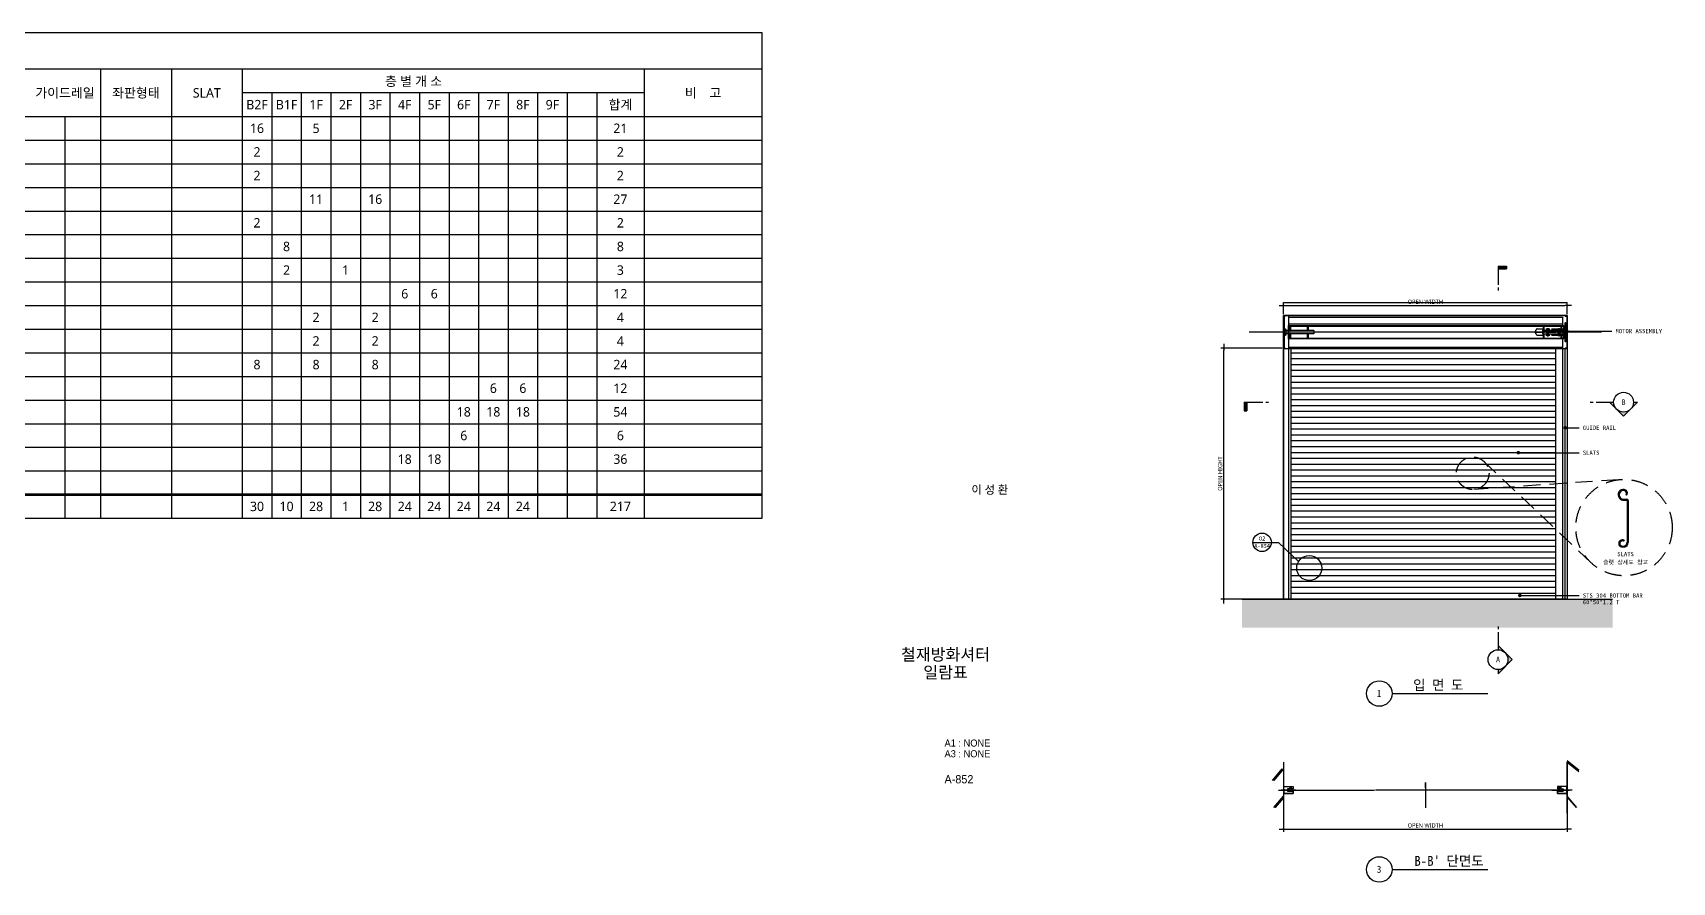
# Model space of a CAD drawing. Header units: millimetres. Extents: x -6941 to 136681, y 2065 to 58366.
# Drawn here: x 84368 to 101710, y 2971 to 11957 of the extents above; entities that cross this region are included whole.
import ezdxf
from ezdxf.enums import TextEntityAlignment as Align

# ---------------------------------------------------------------- set-up
doc = ezdxf.new("R2010")
doc.units = ezdxf.units.MM
doc.header["$LTSCALE"] = 4
doc.header["$MEASUREMENT"] = 0
for name, pattern in [('CENTER', [2, 1.25, -0.25, 0.25, -0.25]), ('DASHDOTX2', [2, 1, -0.5, 0, -0.5]), ('HID', [2.3, 1.5, -0.8]), ('HIDDEN', [0.375, 0.25, -0.125]), ('PHANTOM2', [1.25, 0.625, -0.125, 0.125, -0.125, 0.125, -0.125])]:
    doc.linetypes.add(name, pattern=pattern)
doc.layers.get('0').update_dxf_attribs({"linetype": 'CONTINUOUS'})
doc.layers.get('DEFPOINTS').update_dxf_attribs({"linetype": 'CONTINUOUS'})
for name, color, linetype in [('1', 1, 'CENTER'), ('6', 3, 'CONTINUOUS'), ('A-BORD-TEXT', 3, 'CONTINUOUS'), ('A-DIMS', 7, 'CONTINUOUS'), ('A-MKXS-LEAD', 7, 'CONTINUOUS'), ('A-XXXX-TABL', 7, 'CONTINUOUS'), ('A-XXXX-TXT2', 3, 'CONTINUOUS'), ('FORM', 7, 'CONTINUOUS'), ('WINDOW', 7, 'CONTINUOUS'), ('확대단면마크', 7, 'CONTINUOUS')]:
    doc.layers.add(name, color=color, linetype=linetype)
for name, color, linetype, lineweight in [('A-DETL-PEN5-1', 7, 'CONTINUOUS', 9), ('A-MKXS-MAK1', 3, 'CONTINUOUS', 25), ('A-MKXS-MAK2', 3, 'DASHDOTX2', 25), ('A-MKXS-TEXT2', 7, 'CONTINUOUS', 25), ('A-XXXX-SYMB', 7, 'CONTINUOUS', 25), ('A-XXXX-TXT1', 3, 'CONTINUOUS', 25), ('DJ', 7, 'CONTINUOUS', 5)]:
    doc.layers.add(name, color=color, linetype=linetype, lineweight=lineweight)
doc.styles.add('HY울릉도L', font='')
doc.styles.add('TITLE', font='H2HDRM.TTF')
doc.styles.add('돋움', font='')
doc.styles.add('돋움체', font='')
doc.styles.add('맑은고딕', font='malgun.ttf')
doc.styles.get('HY울릉도L').set_extended_font_data('DotumChe')
doc.styles.get('돋움').set_extended_font_data('Dotum')
doc.styles.get('돋움체').set_extended_font_data('DotumChe')
doc.dimstyles.new('CDIM', dxfattribs={"dimtxt": 3, "dimasz": 1.5, "dimexe": 2, "dimexo": 1, "dimgap": 1, "dimtad": 1, "dimdec": 0, "dimrnd": 0.5, "dimzin": 0, "dimdsep": 32, "dimlunit": 6, "dimtxsty": 'HY울릉도L', "dimblk1": '_CIDOT', "dimblk2": '_CIDOT', "dimsah": 1, "dimcen": 5.5, "dimclrd": 2, "dimclre": 2, "dimclrt": 7, "dimadec": 0, "dimazin": 0, "dimtfac": 1, "dimtdec": 0, "dimtix": 1, "dimtmove": 2, "dimatfit": 1, "dimldrblk": '_CIDOT', "dimfxl": 1, "dimtolj": 1, "dimtzin": 0, "dimlwd": -1, "dimarcsym": 0})
doc.dimstyles.new('d100', dxfattribs={"dimscale": 20, "dimtxt": 1.5, "dimasz": 0.5, "dimexe": 0.5, "dimexo": 2, "dimgap": 1, "dimtad": 0, "dimdec": 0, "dimrnd": 0.05, "dimzin": 12, "dimdsep": 46, "dimtxsty": 'TITLE', "dimblk1": 'DOT', "dimblk2": 'DOT', "dimsah": 1, "dimcen": 0, "dimclrd": 1, "dimclre": 1, "dimclrt": 1, "dimadec": 0, "dimazin": 3, "dimtfac": 1, "dimtdec": 0, "dimtix": 1, "dimtmove": 2, "dimatfit": 3, "dimldrblk": 'DOT', "dimfxl": 1, "dimtvp": 1, "dimtolj": 2, "dimtzin": 13, "dimlwd": -1, "dimlwe": -1, "dimarcsym": 0})

# ---------------------------------------------------------------- blocks, each defined once
blk = doc.blocks.new('80_셔터기준도 및 일람표_ver 2_3_dwg_차연고무-12163717-_일반사항 셔터')
at = {"layer": 'A-DETL-PEN5-1', "flags": 128}
for points in [[(716.4, 16815), (716, 16815), (716.4, 16815.7), (719.8, 16815.7)], [(716.4, 16814.2), (716, 16814.2), (716.4, 16815)], [(716.4, 16813.5), (716, 16813.5), (716.4, 16814.2)], [(717, 16812), (716, 16812), (716.4, 16812.7), (716, 16812.7), (716.4, 16813.5)], [(719.2, 16812), (720.1, 16812), (719.8, 16812.7), (720.1, 16812.7), (719.8, 16813.5)], [(719.8, 16815), (720.1, 16815), (719.8, 16815.7)], [(719.8, 16814.2), (720.1, 16814.2), (719.8, 16815)], [(719.8, 16813.5), (720.1, 16813.5), (719.8, 16814.2)]]:
    blk.add_lwpolyline(points, dxfattribs=at)
blk.add_lwpolyline([(717.1, 16812.9), (717.1, 16815), (719, 16815), (719, 16812.9)], close=True, dxfattribs=at)
at = {"layer": 'A-DETL-PEN5-1'}
for centre, radius, start, end in [((717.1, 16812), 0.188, 0, 180), ((732.3, 16813.5), 15, 185.83802, 222.0129), ((719, 16812), 0.188, 0, 180), ((732, 16811.5), 13.2, 178.12428, 216.69029), ((721.7, 16803.9), 0.75, 219.97118, 0), ((721.7, 16803.9), 0.375, 229.23897, 0), ((722.2, 16803.9), 0.188, 0, 180)]:
    blk.add_arc(centre, radius, start, end, dxfattribs=at)
blk = doc.blocks.new('_CIDOT')
at = {"color": 0, "linetype": 'ByBlock'}
blk.add_line((2, 0), (-1, 0), dxfattribs=at)
at = {"color": 0, "linetype": 'ByBlock', "const_width": 0.5}
blk.add_lwpolyline([(-0.25, 0, 1), (0.25, 0, 1)], format="xyb", close=True, dxfattribs=at)
blk = doc.blocks.new('*D354')
at = {"layer": 'A-DIMS', "lineweight": -2, "transparency": 16777216}
for p, q in [((97599, 3889), (97599, 3503)), ((100599, 3889), (100599, 3503))]:
    blk.add_line(p, q, dxfattribs=at)
at = {"layer": 'A-DIMS', "transparency": 16777216}
blk.add_line((97621, 3533), (100576, 3533), dxfattribs=at)
at = {"layer": 'DEFPOINTS', "color": 0, "transparency": 16777216}
for p in [(97599, 3904), (100599, 3904), (100599, 3533)]:
    blk.add_point(p, dxfattribs=at)
at = {"layer": 'A-DIMS', "transparency": 16777216, "xscale": 22.5, "yscale": 22.5, "zscale": 22.5, "rotation": 180}
blk.add_blockref('_CIDOT', (97599, 3533), dxfattribs=at)
at = {"layer": 'A-DIMS', "transparency": 16777216, "xscale": 22.5, "yscale": 22.5, "zscale": 22.5}
blk.add_blockref('_CIDOT', (100599, 3533), dxfattribs=at)
at = {"layer": 'A-DIMS', "color": 3, "transparency": 16777216, "insert": (99099, 3571), "char_height": 45, "attachment_point": 5, "style": '맑은고딕'}
blk.add_mtext('\\A1;OPEN WIDTH', dxfattribs=at)
blk = doc.blocks.new('*D355')
at = {"layer": 'A-DIMS', "lineweight": -2, "transparency": 16777216}
for p, q in [((97584, 8620), (96936, 8620)), ((97584, 5965), (96936, 5965))]:
    blk.add_line(p, q, dxfattribs=at)
at = {"layer": 'A-DIMS', "transparency": 16777216}
blk.add_line((96966, 5988), (96966, 8598), dxfattribs=at)
at = {"layer": 'DEFPOINTS', "color": 0, "transparency": 16777216}
for p in [(96966, 8620), (97599, 8620), (97599, 5965)]:
    blk.add_point(p, dxfattribs=at)
at = {"layer": 'A-DIMS', "transparency": 16777216, "xscale": 22.5, "yscale": 22.5, "zscale": 22.5}
for p, rotation in [((96966, 8620), 90), ((96966, 5965), 270)]:
    blk.add_blockref('_CIDOT', p, dxfattribs=dict(at, rotation=rotation))
at = {"layer": 'A-DIMS', "color": 3, "transparency": 16777216, "insert": (96928, 7293), "char_height": 45, "attachment_point": 5, "rotation": 90, "style": '맑은고딕'}
blk.add_mtext('\\A1;OPEN HIGHT', dxfattribs=at)
blk = doc.blocks.new('*D356')
at = {"layer": 'A-DIMS', "lineweight": -2, "transparency": 16777216}
for p, q in [((97599, 8980), (97599, 9103)), ((100599, 8980), (100599, 9103))]:
    blk.add_line(p, q, dxfattribs=at)
at = {"layer": 'A-DIMS', "transparency": 16777216}
blk.add_line((97621, 9073), (100576, 9073), dxfattribs=at)
at = {"layer": 'DEFPOINTS', "color": 0, "transparency": 16777216}
for p in [(100599, 9073), (97599, 8965), (100599, 8965)]:
    blk.add_point(p, dxfattribs=at)
at = {"layer": 'A-DIMS', "transparency": 16777216, "xscale": 22.5, "yscale": 22.5, "zscale": 22.5, "rotation": 180}
blk.add_blockref('_CIDOT', (97599, 9073), dxfattribs=at)
at = {"layer": 'A-DIMS', "transparency": 16777216, "xscale": 22.5, "yscale": 22.5, "zscale": 22.5}
blk.add_blockref('_CIDOT', (100599, 9073), dxfattribs=at)
at = {"layer": 'A-DIMS', "color": 3, "transparency": 16777216, "insert": (99099, 9111), "char_height": 45, "attachment_point": 5, "style": '맑은고딕'}
blk.add_mtext('\\A1;OPEN WIDTH', dxfattribs=at)
blk = doc.blocks.new('DOT')
at = {"color": 0, "linetype": 'ByBlock'}
blk.add_line((-0.5, 0), (-1, 0), dxfattribs=at)
at = {"color": 0, "linetype": 'ByBlock', "const_width": 0.5}
blk.add_lwpolyline([(-0.25, 0, 1), (0.25, 0, 1)], format="xyb", close=True, dxfattribs=at)

msp = doc.modelspace()

# ---------------------------------------------------------------- hatches: boundary and pattern name
at = {"layer": 'A-MKXS-MAK1'}
for points in [[(99957.7, 9459.81), (99957.7, 9489.81), (99867.7, 9489.81), (99867.7, 9459.81)], [(97211.98, 7959.17), (97181.98, 7959.17), (97181.98, 8049.17), (97211.98, 8049.17)]]:
    msp.add_hatch(color=256, dxfattribs=at).paths.add_polyline_path(points)
h = msp.add_hatch(color=256, dxfattribs=at)
h.paths.add_polyline_path([(101195.9, 7900.68), (101121.65, 7974.93, 0.41421356), (101270.15, 7974.93)])
h.paths.add_polyline_path([(101121.65, 7974.93), (101047.41, 8049.17), (101090.9, 8049.17, 0.19891237)])
h.paths.add_polyline_path([(101270.15, 7974.93, 0.19891237), (101300.9, 8049.17), (101344.39, 8049.17)])
h = msp.add_hatch(color=256, dxfattribs=at)
h.paths.add_polyline_path([(100016.19, 5325.46), (99941.94, 5399.71, -0.41421356), (99941.94, 5251.22)])
h.paths.add_polyline_path([(99941.94, 5399.71), (99867.7, 5473.96), (99867.7, 5430.46, -0.19891237)])
h.paths.add_polyline_path([(99941.94, 5251.22, -0.19891237), (99867.7, 5220.46), (99867.7, 5176.97)])
at = {"layer": 'DJ'}
h = msp.add_hatch(dxfattribs=at)
h.set_pattern_fill('AR-CONC', color=8, scale=17.999999)
h.set_pattern_definition([(50, (-1533.12, 111.17), (129.10683, -11.29538), [13.5, -148.5]), (355, (-1533.12, 111.17), (-24.97524, 135.39458), [10.8, -118.8]), (100.45144, (-1522.36, 110.23), (104.13159, 124.0992), [11.47323, -126.20557]), (46.1842, (-1533.12, 147.17), (192.10343, -29.79347), [20.25, -222.75]), (96.63564, (-1517.11, 144.69), (168.23914, 175.34134), [17.20986, -189.30847]), (351.18416, (-1533.12, 147.17), (168.23914, 175.34134), [16.2, -178.2]), (21, (-1515.12, 138.17), (107.44326, -72.4714), [13.5, -148.5]), (326, (-1515.12, 138.17), (43.79676, 130.527), [10.8, -118.8]), (71.45144, (-1506.17, 132.13), (151.24002, 58.0556), [11.47323, -126.20557]), (37.5, (-1533.12, 111.17), (2.188774, 59.920891), [0, -117.359995, 0, -120.599995, 0, -119.249995]), (7.5, (-1533.12, 111.17), (47.352515, 70.994105), [0, -68.759997, 0, -114.659995, 0, -45.45]), (327.5, (-1573.26, 111.17), (96.088035, -4.059877), [0, -45, 0, -140.399994, 0, -186.29999]), (317.5, (-1591.26, 111.17), (104.973506, 18.018896), [0, -58.5, 0, -93.239996, 0, -132.299995])])
h.paths.add_polyline_path([(101078.8, 5965.01), (97159.97, 5965.01), (97159.97, 5665.01), (101078.8, 5665.01)])

# ---------------------------------------------------------------- linework, layer by layer
for p, q in [((97598.8, 8615.01), (97598.8, 8965.01)), ((97598.8, 8965.01), (97598.8, 5965.01)), ((97598.8, 8965.01), (97598.8, 5965.01)), ((97598.82, 8860.01), (97598.82, 8855.01)), ((97618.8, 8960.01), (97603.8, 8960.01)), ((97603.8, 8960.01), (97603.8, 8620.01)), ((97618.8, 8960.01), (97618.8, 8965.01)), ((97618.8, 8965.01), (97618.8, 8960.01)), ((97648.8, 8855.01), (100558.82, 8855.01)), ((97653.8, 8879.01), (100548.82, 8879.01)), ((97668.8, 8853.01), (97666.8, 8855.01)), ((97668.8, 8806.01), (97668.8, 8855.01)), ((97673.8, 8855.01), (97673.8, 8806.01)), ((97673.8, 8853.01), (97675.8, 8855.01)), ((97853.8, 8853.01), (97851.8, 8855.01)), ((97853.8, 8806.01), (97853.8, 8855.01)), ((97858.8, 8855.01), (97858.8, 8806.01)), ((97858.8, 8853.01), (97860.8, 8855.01)), ((100348.82, 8853.01), (100346.82, 8855.01)), ((100348.82, 8806.01), (100348.82, 8855.01)), ((100353.82, 8855.01), (100353.82, 8806.01)), ((100353.82, 8853.01), (100355.82, 8855.01)), ((100533.82, 8853.01), (100531.82, 8855.01)), ((100533.82, 8806.01), (100533.82, 8855.01)), ((100538.82, 8855.01), (100538.82, 8806.01)), ((100538.82, 8853.01), (100540.82, 8855.01)), ((100598.8, 8965.01), (100578.8, 8965.01)), ((100578.8, 8965.01), (100578.8, 8960.01)), ((100578.8, 8960.01), (100593.8, 8960.01)), ((100578.8, 8890.01), (100579.65, 8893.06)), ((100583.06, 8893.06), (100583.8, 8890.01)), ((100593.8, 8960.01), (100593.8, 8620.01)), ((100598.8, 8965.01), (100598.8, 8615.01)), ((97598.82, 8720.01), (97598.82, 8725.01)), ((97608.8, 8832.85), (97603.8, 8832.85)), ((97608.8, 8747.17), (97603.8, 8747.17)), ((97608.8, 8825.01), (97608.8, 8832.85)), ((97608.8, 8825.01), (97618.8, 8825.01)), ((97608.8, 8747.17), (97608.8, 8755.01)), ((97618.8, 8755.01), (97608.8, 8755.01)), ((97618.8, 8815.01), (97623.88, 8815.01)), ((97623.88, 8765.01), (97618.8, 8765.01)), ((97623.88, 8815.01), (97623.88, 8765.01)), ((97648.8, 8790.01), (97653.8, 8790.01)), ((97648.8, 8725.01), (100558.82, 8725.01)), ((97668.8, 8808.01), (97666.8, 8806.01)), ((97668.8, 8772.01), (97666.8, 8774.01)), ((97668.8, 8727.01), (97666.8, 8725.01)), ((97668.8, 8725.01), (97668.8, 8774.01)), ((97673.8, 8806.01), (97673.8, 8808.01)), ((97673.8, 8808.01), (97675.8, 8806.01)), ((97673.8, 8774.01), (97673.8, 8725.01)), ((97673.8, 8772.01), (97675.8, 8774.01)), ((97673.8, 8727.01), (97675.8, 8725.01)), ((97673.85, 8815.01), (97673.85, 8806.01)), ((97673.85, 8774.01), (97673.85, 8765.01)), ((97853.8, 8808.01), (97851.8, 8806.01)), ((97853.8, 8772.01), (97851.8, 8774.01)), ((97853.8, 8727.01), (97851.8, 8725.01)), ((97853.8, 8725.01), (97853.8, 8774.01)), ((97858.8, 8806.01), (97858.8, 8808.01)), ((97858.8, 8808.01), (97860.8, 8806.01)), ((97858.8, 8774.01), (97858.8, 8725.01)), ((97858.8, 8772.01), (97860.8, 8774.01)), ((97858.8, 8727.01), (97860.8, 8725.01)), ((100348.82, 8808.01), (100346.82, 8806.01)), ((100348.82, 8772.01), (100346.82, 8774.01)), ((100348.82, 8727.01), (100346.82, 8725.01)), ((100348.82, 8725.01), (100348.82, 8774.01)), ((100353.82, 8806.01), (100353.82, 8808.01)), ((100353.82, 8808.01), (100355.82, 8806.01)), ((100353.82, 8774.01), (100353.82, 8725.01)), ((100353.82, 8772.01), (100355.82, 8774.01)), ((100353.82, 8727.01), (100355.82, 8725.01)), ((100533.82, 8808.01), (100531.82, 8806.01)), ((100533.82, 8772.01), (100531.82, 8774.01)), ((100533.82, 8727.01), (100531.82, 8725.01)), ((100533.82, 8725.01), (100533.82, 8774.01)), ((100538.82, 8806.01), (100538.82, 8808.01)), ((100538.82, 8808.01), (100540.82, 8806.01)), ((100538.82, 8774.01), (100538.82, 8725.01)), ((100538.82, 8772.01), (100540.82, 8774.01)), ((100538.82, 8725.01), (100538.82, 8744.05)), ((100538.82, 8727.01), (100540.82, 8725.01)), ((100558.82, 8725.01), (100538.82, 8725.01)), ((100593.8, 8790.01), (100572.8, 8790.01)), ((100572.8, 8790.01), (100572.8, 8779.91)), ((100578.8, 8806.01), (100581.3, 8806.01)), ((100578.8, 8690.01), (100579.65, 8686.96)), ((100581.3, 8806.01), (100581.3, 8786.75)), ((100584.55, 8790.01), (100581.3, 8790.01)), ((100583.06, 8686.96), (100583.8, 8690.01)), ((100598.8, 8615.01), (97598.8, 8615.01)), ((97603.8, 8620.01), (97618.8, 8620.01)), ((97618.8, 8615.01), (97618.8, 8620.01)), ((100478.82, 5965.01), (100478.82, 8615.01)), ((100593.8, 8620.01), (100578.8, 8620.01)), ((100578.8, 8620.01), (100578.8, 8615.01)), ((100578.82, 5965.01), (100578.8, 8615.01)), ((101189.27, 7013.42), (101227.58, 7013.42)), ((101190.12, 7024.62), (101231.78, 7024.62)), ((101226.18, 7064.5), (101218.2, 7071.4)), ((101234.58, 7006.42), (101234.58, 6569.62)), ((101245.78, 7010.62), (101245.78, 6565.42)), ((101182.78, 6527.62), (101192.58, 6527.62)), ((101202.97, 6516.42), (101182.78, 6516.42)), ((101203.78, 6587.19), (101196.61, 6578.45)), ((97598.8, 5965.01), (97159.97, 5965.01)), ((97481.2, 4048.16), (97585.42, 4168.69)), ((97594.54, 4168.72), (97489.94, 4048.16)), ((97499.12, 4048.16), (97603.26, 4168.75)), ((97598.8, 4241.59), (97598.8, 3973.58)), ((100597.97, 4259.48), (100722.64, 4161.38)), ((100723.07, 4152.27), (100598.38, 4250.72)), ((100598.8, 4241.59), (100723.47, 4143.63)), ((100598.8, 4241.59), (100598.8, 3973.58)), ((100598.8, 4241.59), (100598.8, 3691.8)), ((100598.8, 4241.59), (100598.8, 3973.58)), ((97495.05, 3761.75), (97599.27, 3882.27)), ((97598.8, 3871.25), (97503.79, 3761.75)), ((97512.97, 3761.75), (97598.8, 3861.14)), ((97598.8, 3973.58), (97598.8, 3601)), ((100702.55, 3761.75), (100598.32, 3882.27)), ((100702.55, 3761.75), (100598.32, 3882.27)), ((100598.8, 3973.58), (100598.8, 3601)), ((100598.8, 3918.58), (100598.8, 3601)), ((100598.8, 3871.25), (100693.81, 3761.75)), ((100598.8, 3871.25), (100693.81, 3761.75))]:
    msp.add_line(p, q)
at = {"color": 6}
for p, q in [((100598.8, 8965.01), (97598.8, 8965.01)), ((100598.8, 3700.4), (100598.8, 4241.59)), ((99098.8, 3971), (99098.8, 4026.68)), ((99098.8, 4026.68), (99098.8, 3756.72))]:
    msp.add_line(p, q, dxfattribs=at)
at = {"color": 3}
for p, q in [((97648.8, 8860.01), (97648.8, 8720.01)), ((100548.82, 8860.01), (100558.82, 8860.01)), ((100578.8, 8806.01), (100578.8, 8890.01)), ((100578.8, 8890.01), (100583.8, 8890.01)), ((100583.8, 8890.01), (100583.8, 8806.01)), ((97918.78, 8806.01), (97603.8, 8806.01)), ((97918.78, 8774.01), (97603.8, 8774.01)), ((97918.78, 8806.01), (97918.78, 8774.01)), ((100338.82, 8806.01), (100593.8, 8806.01)), ((100593.8, 8806.01), (100338.82, 8806.01)), ((100338.82, 8806.01), (100338.82, 8774.01)), ((100338.82, 8774.01), (100593.8, 8774.01)), ((100548.82, 8720.01), (100558.82, 8720.01)), ((100573.8, 8830.01), (100573.8, 8806.01)), ((100588.8, 8830.01), (100573.8, 8830.01)), ((100573.8, 8774.01), (100573.8, 8750.01)), ((100573.8, 8750.01), (100578.8, 8750.01)), ((100578.8, 8690.01), (100578.8, 8774.01)), ((100583.8, 8690.01), (100578.8, 8690.01)), ((100578.8, 8690.01), (100583.8, 8690.01)), ((100583.8, 8774.01), (100583.8, 8765.01)), ((100583.8, 8765.01), (100583.8, 8690.01)), ((100588.8, 8750.01), (100583.8, 8750.01)), ((100588.8, 8830.01), (100588.8, 8806.01)), ((100588.8, 8774.01), (100588.8, 8750.01)), ((100598.8, 4241.59), (100598.8, 3700.4))]:
    msp.add_line(p, q, dxfattribs=at)
at = {"color": 4}
for p, q in [((97653.8, 5965.01), (97653.8, 8965.01)), ((100558.82, 8860.01), (100553.82, 8860.01))]:
    msp.add_line(p, q, dxfattribs=at)
at = {"color": 4, "linetype": 'HIDDEN'}
for p, q in [((97653.8, 8949.01), (100553.82, 8949.01)), ((100548.82, 8949.01), (100548.82, 8860.01)), ((100548.82, 8720.01), (100548.82, 5965.01)), ((97653.8, 8631.01), (100548.82, 8631.01))]:
    msp.add_line(p, q, dxfattribs=at)
at = {"color": 2, "linetype": 'PHANTOM2'}
for p, q in [((100578.08, 8810.73), (100578.08, 8851.09)), ((100584.55, 8851.09), (100584.55, 8810.73)), ((100269.28, 8772.1), (100269.28, 8810.91)), ((100386.88, 8752.7), (100386.88, 8830.31)), ((100393.34, 8752.7), (100393.34, 8830.31)), ((100399.81, 8752.7), (100399.81, 8830.31)), ((100508.29, 8752.7), (100508.29, 8830.31)), ((100514.76, 8752.7), (100514.76, 8830.31)), ((100518.76, 8830.31), (100523.46, 8792)), ((100518.76, 8752.7), (100523.46, 8792)), ((100555.95, 8747.06), (100555.95, 8831.73)), ((100593.8, 8831.73), (100555.95, 8831.73)), ((100593.8, 8747.06), (100555.95, 8747.06)), ((100560.26, 8751.79), (100560.26, 8828.23)), ((100593.8, 8828.23), (100560.26, 8828.23)), ((100578.08, 8801.98), (100560.26, 8801.98)), ((100578.08, 8778.04), (100560.26, 8778.04)), ((100593.8, 8751.79), (100560.26, 8751.79)), ((100578.08, 8769.29), (100578.08, 8810.73)), ((100584.55, 8810.73), (100578.08, 8810.73)), ((100584.55, 8769.29), (100578.08, 8769.29)), ((100584.55, 8810.73), (100584.55, 8769.29)), ((100593.8, 8801.98), (100584.55, 8801.98)), ((100593.8, 8778.04), (100584.55, 8778.04)), ((100593.8, 8735.89), (100593.8, 8841.14))]:
    msp.add_line(p, q, dxfattribs=at)
at = {"color": 1, "linetype": 'CENTER'}
for p, q in [((100963.21, 8790.01), (97234.39, 8790.01)), ((97544.25, 3946.08), (97737.94, 3946.08)), ((100653.35, 3946.08), (100459.65, 3946.08))]:
    msp.add_line(p, q, dxfattribs=at)
at = {"color": 2}
for p, q in [((97608.8, 8825.01), (97618.8, 8825.01)), ((97618.8, 8825.01), (97618.8, 8815.01)), ((97618.8, 8765.01), (97618.8, 8755.01)), ((97689.02, 3983.58), (97690.02, 3983.58)), ((97689.02, 3908.58), (97690.02, 3908.58)), ((100508.58, 3983.58), (100507.58, 3983.58)), ((100508.58, 3908.58), (100507.58, 3908.58))]:
    msp.add_line(p, q, dxfattribs=at)
at = {"color": 1, "linetype": 'PHANTOM2', "ltscale": 30}
msp.add_line((100254.04, 8790.01), (100601.45, 8790.01), dxfattribs=at)
at = {"color": 2, "linetype": 'PHANTOM2', "ltscale": 30}
for p, q in [((100282.21, 8823.85), (100555.95, 8823.85)), ((100282.21, 8759.17), (100555.95, 8759.17)), ((100386.88, 8830.31), (100399.81, 8830.31)), ((100386.88, 8752.7), (100399.81, 8752.7)), ((100508.29, 8830.31), (100518.76, 8830.31)), ((100508.29, 8752.7), (100518.76, 8752.7))]:
    msp.add_line(p, q, dxfattribs=at)
at = {"linetype": 'HIDDEN'}
for p, q in [((97678.82, 5965.01), (97678.82, 8615.01)), ((100478.82, 5965.01), (100478.82, 8615.01))]:
    msp.add_line(p, q, dxfattribs=at)
at = {"color": 1, "linetype": 'ByBlock'}
for p, q in [((97730.14, 3946.08), (97573.05, 3946.08)), ((97730.14, 3946.08), (97573.05, 3946.08)), ((97595.44, 3946.08), (97573.05, 3946.08)), ((97595.44, 3946.08), (97573.05, 3946.08)), ((97730.14, 3946.08), (97591.32, 3946.08)), ((97730.14, 3946.08), (97591.32, 3946.08)), ((100437.52, 3946.08), (100576.34, 3946.08)), ((100437.52, 3946.08), (100576.34, 3946.08)), ((100467.45, 3946.08), (100624.55, 3946.08)), ((100467.45, 3946.08), (100624.55, 3946.08)), ((100467.45, 3946.08), (100606.28, 3946.08)), ((100467.45, 3946.08), (100606.28, 3946.08))]:
    msp.add_line(p, q, dxfattribs=at)
at = {"color": 0}
for p, q in [((97601.22, 3983.58), (97701.22, 3983.58)), ((97601.22, 3946.08), (97601.22, 3983.58)), ((97601.22, 3908.58), (97601.22, 3946.08)), ((97601.22, 3946.08), (97611.22, 3946.08)), ((97701.22, 3908.58), (97601.22, 3908.58)), ((97602.22, 3947.28), (97602.22, 3982.38)), ((97602.22, 3982.38), (97700.08, 3982.38)), ((97611.22, 3947.28), (97602.22, 3947.28)), ((97611.22, 3944.88), (97602.22, 3944.88)), ((97602.22, 3944.88), (97602.22, 3909.78)), ((97602.22, 3909.78), (97700.08, 3909.78)), ((97611.22, 3946.08), (97611.22, 3947.28)), ((97611.22, 3946.08), (97611.22, 3944.88)), ((97665.02, 3959.64), (97640.17, 3959.64)), ((97640.17, 3959.64), (97640.17, 3932.38)), ((97700.08, 3932.53), (97640.17, 3932.53)), ((97666.22, 3958.58), (97641.22, 3958.58)), ((97641.22, 3958.58), (97641.22, 3933.58)), ((97641.22, 3933.58), (97701.22, 3933.58)), ((97682.42, 3974.64), (97665.02, 3974.64)), ((97665.02, 3974.64), (97665.02, 3959.64)), ((97681.22, 3973.58), (97666.22, 3973.58)), ((97666.22, 3973.58), (97666.22, 3958.58)), ((97681.22, 3958.58), (97681.22, 3973.58)), ((97701.22, 3958.58), (97681.22, 3958.58)), ((97701.22, 3958.58), (97681.22, 3958.58)), ((97682.42, 3959.64), (97682.42, 3974.64)), ((97700.08, 3959.64), (97682.42, 3959.64)), ((97700.08, 3982.38), (97700.08, 3959.64)), ((97700.08, 3909.78), (97700.08, 3932.53)), ((97701.22, 3983.58), (97701.22, 3958.58)), ((97701.22, 3933.58), (97701.22, 3908.58)), ((100596.38, 3983.58), (100496.38, 3983.58)), ((100496.38, 3983.58), (100496.38, 3958.58)), ((100496.38, 3958.58), (100516.38, 3958.58)), ((100496.38, 3958.58), (100516.38, 3958.58)), ((100556.38, 3933.58), (100496.38, 3933.58)), ((100496.38, 3933.58), (100496.38, 3908.58)), ((100496.38, 3908.58), (100596.38, 3908.58)), ((100595.38, 3982.38), (100497.52, 3982.38)), ((100497.52, 3982.38), (100497.52, 3959.64)), ((100497.52, 3959.64), (100515.18, 3959.64)), ((100497.52, 3909.78), (100497.52, 3932.53)), ((100497.52, 3932.53), (100557.42, 3932.53)), ((100595.38, 3909.78), (100497.52, 3909.78)), ((100515.18, 3959.64), (100515.18, 3974.64)), ((100515.18, 3974.64), (100532.58, 3974.64)), ((100516.38, 3958.58), (100516.38, 3973.58)), ((100516.38, 3973.58), (100531.38, 3973.58)), ((100531.38, 3973.58), (100531.38, 3958.58)), ((100531.38, 3958.58), (100556.38, 3958.58)), ((100532.58, 3974.64), (100532.58, 3959.64)), ((100532.58, 3959.64), (100557.42, 3959.64)), ((100556.38, 3958.58), (100556.38, 3933.58)), ((100557.42, 3959.64), (100557.42, 3932.38)), ((100586.38, 3946.08), (100586.38, 3947.28)), ((100586.38, 3947.28), (100595.38, 3947.28)), ((100596.38, 3946.08), (100586.38, 3946.08)), ((100586.38, 3946.08), (100586.38, 3944.88)), ((100586.38, 3944.88), (100595.38, 3944.88)), ((100595.38, 3947.28), (100595.38, 3982.38)), ((100595.38, 3944.88), (100595.38, 3909.78)), ((100596.38, 3946.08), (100596.38, 3983.58)), ((100596.38, 3908.58), (100596.38, 3946.08))]:
    msp.add_line(p, q, dxfattribs=at)
for points in [[(97598.8, 9102.54), (100598.8, 9102.54)], [(100478.82, 8569.01), (97678.82, 8569.01)], [(100478.82, 8507.01), (97678.82, 8507.01)], [(100478.82, 8445.01), (97678.82, 8445.01)], [(100478.82, 8383.01), (97678.82, 8383.01)], [(100478.82, 8321.01), (97678.82, 8321.01)], [(100478.82, 8259.01), (97678.82, 8259.01)], [(100478.82, 8197.01), (97678.82, 8197.01)], [(100478.82, 8135.01), (97678.82, 8135.01)], [(100478.82, 8073.01), (97678.82, 8073.01)], [(100478.82, 8011.01), (97678.82, 8011.01)], [(100478.82, 7949.01), (97678.82, 7949.01)], [(100478.82, 7887.01), (97678.82, 7887.01)], [(100478.82, 7825.01), (97678.82, 7825.01)], [(100478.82, 7763.01), (97678.82, 7763.01)], [(100478.82, 7701.01), (97678.82, 7701.01)], [(100478.82, 7639.01), (97678.82, 7639.01)], [(100478.82, 7577.01), (97678.82, 7577.01)], [(100478.82, 7515.01), (97678.82, 7515.01)], [(100478.82, 7453.01), (97678.82, 7453.01)], [(100478.82, 7391.01), (97678.82, 7391.01)], [(100478.82, 7329.01), (97678.82, 7329.01)], [(100478.82, 7267.01), (97678.82, 7267.01)], [(100478.82, 7205.01), (97678.82, 7205.01)], [(100478.82, 7143.01), (97678.82, 7143.01)], [(100478.82, 7081.01), (97678.82, 7081.01)], [(100478.82, 7019.01), (97678.82, 7019.01)], [(100478.82, 6957.01), (97678.82, 6957.01)], [(100478.82, 6895.01), (97678.82, 6895.01)], [(100478.82, 6833.01), (97678.82, 6833.01)], [(100478.82, 6771.01), (97678.82, 6771.01)], [(100478.82, 6709.01), (97678.82, 6709.01)], [(100478.82, 6647.01), (97678.82, 6647.01)], [(100478.82, 6585.01), (97678.82, 6585.01)], [(100478.82, 6523.01), (97678.82, 6523.01)], [(100478.82, 6461.01), (97678.82, 6461.01)], [(100478.82, 6399.01), (97678.82, 6399.01)], [(100478.82, 6337.01), (97678.82, 6337.01)], [(100478.82, 6275.01), (97678.82, 6275.01)], [(100478.82, 6213.01), (97678.82, 6213.01)], [(100478.82, 6151.01), (97678.82, 6151.01)], [(100478.82, 6089.01), (97678.82, 6089.01)], [(97159.97, 5965.01), (101078.8, 5965.01)], [(100478.82, 6027.01), (97678.82, 6027.01)]]:
    msp.add_lwpolyline(points, dxfattribs=at)
msp.add_lwpolyline([(97598.8, 8965.01), (100598.8, 8965.01), (100598.8, 5965.01), (97598.8, 5965.01)], close=True)
at = {"color": 3}
for points in [[(97648.8, 8860.01), (100558.82, 8860.01), (100558.82, 8806.01)], [(100558.82, 8774.01), (100558.82, 8720.01), (97648.8, 8720.01)]]:
    msp.add_lwpolyline(points, dxfattribs=at)
for points in [[(97668.8, 8853.01), (97668.8, 8855.01), (97666.8, 8855.01)], [(97673.8, 8853.01), (97673.8, 8855.01), (97675.8, 8855.01)], [(97853.8, 8853.01), (97853.8, 8855.01), (97851.8, 8855.01)], [(97858.8, 8853.01), (97858.8, 8855.01), (97860.8, 8855.01)], [(100348.82, 8853.01), (100348.82, 8855.01), (100346.82, 8855.01)], [(100353.82, 8853.01), (100353.82, 8855.01), (100355.82, 8855.01)], [(100533.82, 8853.01), (100533.82, 8855.01), (100531.82, 8855.01)], [(100538.82, 8853.01), (100538.82, 8855.01), (100540.82, 8855.01)], [(100578.8, 8890.01), (100583.76, 8890.01), (100583.76, 8890.15)], [(100583.06, 8893.06), (100579.65, 8893.06)], [(97668.8, 8808.01), (97668.8, 8806.01), (97666.8, 8806.01)], [(97668.8, 8772.01), (97668.8, 8774.01), (97666.8, 8774.01)], [(97668.8, 8727.01), (97668.8, 8725.01), (97666.8, 8725.01)], [(97673.8, 8772.01), (97673.8, 8774.01), (97675.8, 8774.01)], [(97673.8, 8727.01), (97673.8, 8725.01), (97675.8, 8725.01)], [(97853.8, 8808.01), (97853.8, 8806.01), (97851.8, 8806.01)], [(97853.8, 8772.01), (97853.8, 8774.01), (97851.8, 8774.01)], [(97853.8, 8727.01), (97853.8, 8725.01), (97851.8, 8725.01)], [(97858.8, 8772.01), (97858.8, 8774.01), (97860.8, 8774.01)], [(97858.8, 8727.01), (97858.8, 8725.01), (97860.8, 8725.01)], [(100348.82, 8808.01), (100348.82, 8806.01), (100346.82, 8806.01)], [(100348.82, 8772.01), (100348.82, 8774.01), (100346.82, 8774.01)], [(100348.82, 8727.01), (100348.82, 8725.01), (100346.82, 8725.01)], [(100353.82, 8772.01), (100353.82, 8774.01), (100355.82, 8774.01)], [(100353.82, 8727.01), (100353.82, 8725.01), (100355.82, 8725.01)], [(100533.82, 8808.01), (100533.82, 8806.01), (100531.82, 8806.01)], [(100533.82, 8772.01), (100533.82, 8774.01), (100531.82, 8774.01)], [(100533.82, 8727.01), (100533.82, 8725.01), (100531.82, 8725.01)], [(100538.82, 8772.01), (100538.82, 8774.01), (100540.82, 8774.01)], [(100538.82, 8727.01), (100538.82, 8725.01), (100540.82, 8725.01)], [(100578.8, 8690.01), (100583.76, 8690.01), (100583.76, 8689.87)], [(100583.06, 8686.96), (100579.65, 8686.96)]]:
    msp.add_lwpolyline(points)
at = {"color": 6}
msp.add_circle((97870.48, 6294.54), 132.63, dxfattribs=at)
at = {"color": 2, "linetype": 'PHANTOM2'}
for centre, start, end in [((100282.21, 8810.91), 90, 180), ((100282.21, 8772.1), 180, 270)]:
    msp.add_arc(centre, 12.94, start, end, dxfattribs=at)
for centre, radius, start, end in [((101193.86, 7069.53), 56.3, 63.172819, 265.329291), ((101193.93, 7070), 45.54, 78.378272, 265.199098), ((101199.83, 7089.27), 25.63, 315.784448, 84.839394), ((101199.83, 7089.27), 36.16, 316.762486, 57.496861), ((101227.58, 7006.42), 7, 0, 90), ((101231.78, 7010.62), 14, 0, 90), ((101182.78, 6554.92), 38.5, 56.944269, 271.889163), ((101182.78, 6554.92), 27.3, 59.547066, 270), ((101192.58, 6569.62), 42, 270, 0), ((101192.58, 6569.62), 42, 270, 0), ((101196.04, 6565.73), 49.74, 277.569018, 359.647759), ((101196.04, 6565.73), 49.74, 277.569018, 359.647759)]:
    msp.add_arc(centre, radius, start, end)
at = {"layer": '1'}
for p, q in [((97627.04, 3946.08), (98561.42, 3946.08)), ((100534.75, 3946.08), (98571.44, 3946.08)), ((100570.55, 3946.08), (99636.18, 3946.08))]:
    msp.add_line(p, q, dxfattribs=at)
at = {"layer": '6', "color": 4}
for p, q in [((97653.8, 3946.08), (97661.85, 3946.08)), ((100543.8, 3946.08), (100535.75, 3946.08))]:
    msp.add_line(p, q, dxfattribs=at)
at = {"layer": 'A-MKXS-MAK1'}
for p, q in [((99867.7, 9489.81), (99867.7, 9290.91)), ((99867.7, 9489.81), (99957.7, 9489.81)), ((99867.7, 9459.81), (99957.7, 9459.81)), ((99957.7, 9489.81), (99957.7, 9459.81)), ((99867.7, 9260.91), (99867.7, 9230.91)), ((97181.98, 8049.17), (97380.88, 8049.17)), ((97181.98, 8049.17), (97181.98, 7959.17)), ((97211.98, 8049.17), (97211.98, 7959.17)), ((97410.88, 8049.17), (97440.88, 8049.17)), ((100844.08, 8049.17), (100874.08, 8049.17)), ((100904.08, 8049.17), (101090.9, 8049.17)), ((101047.41, 8049.17), (101195.9, 7900.68)), ((101344.39, 8049.17), (101195.9, 7900.68)), ((101300.9, 8049.17), (101344.39, 8049.17)), ((97181.98, 7959.17), (97211.98, 7959.17)), ((99867.7, 5677.29), (99867.7, 5647.29)), ((99867.7, 5617.29), (99867.7, 5430.46)), ((99867.7, 5473.96), (100016.19, 5325.46)), ((99867.7, 5176.97), (100016.19, 5325.46)), ((99867.7, 5220.46), (99867.7, 5176.97))]:
    msp.add_line(p, q, dxfattribs=at)
for centre in [(101195.9, 8049.17), (99867.7, 5325.46)]:
    msp.add_circle(centre, 105, dxfattribs=at)
at = {"layer": 'A-MKXS-MAK2', "linetype": 'Continuous'}
for p, q in [((97274.83, 6566.59), (97543.85, 6566.59)), ((97543.85, 6566.59), (97757.94, 6364.73))]:
    msp.add_line(p, q, dxfattribs=at)
msp.add_circle((97372.33, 6566.59), 97.5, dxfattribs=at)
at = {"layer": 'A-XXXX-SYMB'}
for p, q in [((98746.4, 4966.65), (99759.93, 4966.65)), ((98746.4, 3105.78), (99759.93, 3105.78))]:
    msp.add_line(p, q, dxfattribs=at)
for centre in [(98611.4, 4966.65), (98611.4, 3105.78)]:
    msp.add_circle(centre, 135, dxfattribs=at)
at = {"layer": 'A-XXXX-TABL'}
for p, q in [((76258.99, 10821.95), (92083.51, 10821.95)), ((76258.99, 10571.95), (92083.51, 10571.95)), ((76258.99, 10321.95), (92083.51, 10321.95)), ((76258.99, 10071.95), (92083.51, 10071.95)), ((76258.99, 9821.95), (92083.51, 9821.95)), ((76258.99, 9571.95), (92083.51, 9571.95)), ((76258.99, 9321.95), (92083.51, 9321.95)), ((76258.99, 9071.95), (92083.51, 9071.95)), ((76258.99, 8821.95), (92083.51, 8821.95)), ((76258.99, 8571.95), (92083.51, 8571.95)), ((76258.99, 8321.95), (92083.51, 8321.95)), ((76258.99, 8071.95), (92083.51, 8071.95)), ((76258.99, 7821.95), (92083.51, 7821.95)), ((76258.99, 7571.95), (92083.51, 7571.95)), ((76258.99, 7321.95), (92083.51, 7321.95)), ((76258.99, 7078.6), (92083.51, 7078.6)), ((76258.99, 7071.95), (92083.51, 7071.95)), ((76258.99, 7065.3), (92083.51, 7065.3)), ((76258.99, 6821.95), (92083.51, 6821.95))]:
    msp.add_line(p, q, dxfattribs=at)
at = {"layer": 'FORM'}
for p, q in [((90833.51, 11567.66), (90833.51, 9321.95)), ((90333.51, 11321.95), (90333.51, 6821.95))]:
    msp.add_line(p, q, dxfattribs=at)
for points in [[(85083.51, 11571.95), (85083.51, 6821.95)], [(85833.51, 11571.95), (85833.51, 6821.95)], [(86583.51, 11571.95), (86583.51, 6821.95)], [(86896.01, 11321.95), (86896.01, 6821.95)], [(87208.51, 11321.95), (87208.51, 6821.95)], [(87521.01, 11321.95), (87521.01, 6821.95)], [(87833.51, 11321.95), (87833.51, 6821.95)], [(88146.01, 11321.95), (88146.01, 6821.95)], [(88458.51, 11321.95), (88458.51, 6821.95)], [(88771.01, 11321.95), (88771.01, 6821.95)], [(89083.51, 11321.95), (89083.51, 6821.95)], [(89396.01, 11321.95), (89396.01, 6821.95)], [(89708.51, 11321.95), (89708.51, 6821.95)], [(90021.01, 11321.95), (90021.01, 6821.95)], [(84708.51, 11071.95), (84708.51, 6821.95)]]:
    msp.add_lwpolyline(points, dxfattribs=at)
at = {"layer": 'WINDOW'}
for p, q in [((92083.51, 11957.43), (76258.99, 11957.43)), ((92083.51, 6821.95), (92083.51, 11957.43)), ((92083.51, 11571.95), (76258.99, 11571.95)), ((90833.51, 11567.66), (90833.51, 6821.95)), ((90833.51, 11321.95), (86583.51, 11321.95)), ((76258.99, 11071.95), (92083.51, 11071.95))]:
    msp.add_line(p, q, dxfattribs=at)
at = {"layer": '확대단면마크', "linetype": 'HID', "ltscale": 30}
for points in [[(99715.01, 7425.38), (100879.42, 6326.86)], [(101141.86, 7229.28), (99610.67, 7125.42)]]:
    msp.add_lwpolyline(points, dxfattribs=at)
for centre, radius in [((99600.17, 7297.2), 172.11), ((101200.43, 6722.87), 509.78)]:
    msp.add_circle(centre, radius, dxfattribs=at)

# ---------------------------------------------------------------- block references
at = {"yscale": 3, "zscale": 3}
for p, xscale in [((95519.76, -46474.99), 3), ((102677.84, -46474.99), -3)]:
    msp.add_blockref('80_셔터기준도 및 일람표_ver 2_3_dwg_차연고무-12163717-_일반사항 셔터', p, dxfattribs=dict(at, xscale=xscale))

# ---------------------------------------------------------------- texts
at = {"layer": 'A-BORD-TEXT', "style": '맑은고딕'}
msp.add_text('이 성 환', height=87.5, dxfattribs=at).set_placement((94685.84, 7079.5), align=Align.RIGHT)
for s, p in [('철재방화셔터', (94023.08, 5379.4)), ('일람표', (94023.08, 5190.5))]:
    msp.add_text(s, height=125, dxfattribs=at).set_placement(p, align=Align.MIDDLE_CENTER)
at = {"layer": 'A-BORD-TEXT', "style": '돋움'}
for s, height, p in [('A1 : NONE', 75, (94012.34, 4405.66)), ('A1 : NONE', 75, (94012.34, 4405.66)), ('A3 : NONE', 75, (94012.34, 4292.29)), ('A3 : NONE', 75, (94012.34, 4292.29)), ('A-852', 87.5, (94012.34, 4016.38))]:
    msp.add_text(s, height=height, dxfattribs=at).set_placement(p)
at = {"layer": 'A-MKXS-TEXT2', "style": '돋움체'}
for s, height, p in [('B', 60, (101195.9, 8049.17)), ('02', 45, (97372.33, 6607.92)), ('A-854', 42, (97372.33, 6527.96)), ('A', 60, (99867.7, 5325.46))]:
    msp.add_text(s, height=height, dxfattribs=at).set_placement(p, align=Align.MIDDLE)
at = {"layer": 'A-XXXX-TXT1', "style": '돋움체'}
for s, p in [('입 면 도', (99500.37, 4973.44)), ("B-B' 단면도", (99717.06, 3112.57))]:
    msp.add_text(s, height=105, dxfattribs=at).set_placement(p, align=Align.BOTTOM_RIGHT)
for s, p in [('1', (98609.67, 4968.25)), ('3', (98609.67, 3107.38))]:
    msp.add_text(s, height=75, dxfattribs=at).set_placement(p, align=Align.MIDDLE)
at = {"layer": 'A-XXXX-TXT2'}
for s, height, style, p in [('층 별 개 소', 100, '맑은고딕', (88396.01, 11444.8)), ('가이드레일', 100, '맑은고딕', (84708.51, 11321.95)), ('좌판형태', 100, '맑은고딕', (85458.51, 11321.95)), ('SLAT', 100, '맑은고딕', (86208.51, 11321.95)), ('비    고', 100, '맑은고딕', (91458.51, 11321.95)), ('B2F', 100, '맑은고딕', (86739.76, 11196.95)), ('B1F', 100, '맑은고딕', (87052.26, 11196.95)), ('1F', 100, '맑은고딕', (87364.76, 11196.95)), ('2F', 100, '맑은고딕', (87677.26, 11196.95)), ('3F', 100, '맑은고딕', (87989.76, 11196.95)), ('4F', 100, '맑은고딕', (88302.26, 11196.95)), ('5F', 100, '맑은고딕', (88614.76, 11196.95)), ('6F', 100, '맑은고딕', (88927.26, 11196.95)), ('7F', 100, '맑은고딕', (89239.76, 11196.95)), ('8F', 100, '맑은고딕', (89552.26, 11196.95)), ('9F', 100, '맑은고딕', (89864.76, 11196.95)), ('합계', 100, '맑은고딕', (90583.51, 11196.95)), ('16', 100, '맑은고딕', (86739.76, 10946.95)), ('5', 100, '맑은고딕', (87364.76, 10946.95)), ('2', 100, '맑은고딕', (86739.76, 10696.95)), ('2', 100, '맑은고딕', (86739.76, 10446.95)), ('11', 100, '맑은고딕', (87364.76, 10196.95)), ('16', 100, '맑은고딕', (87989.76, 10196.95)), ('2', 100, '맑은고딕', (86739.76, 9946.95)), ('8', 100, '맑은고딕', (87052.26, 9696.95)), ('2', 100, '맑은고딕', (87052.26, 9446.95)), ('1', 100, '맑은고딕', (87677.26, 9446.95)), ('6', 100, '맑은고딕', (88302.26, 9196.95)), ('6', 100, '맑은고딕', (88614.76, 9196.95)), ('2', 100, '맑은고딕', (87364.76, 8946.95)), ('2', 100, '맑은고딕', (87989.76, 8946.95)), ('2', 100, '맑은고딕', (87364.76, 8696.95)), ('2', 100, '맑은고딕', (87989.76, 8696.95)), ('8', 100, '맑은고딕', (86739.76, 8446.95)), ('8', 100, '맑은고딕', (87364.76, 8446.95)), ('8', 100, '맑은고딕', (87989.76, 8446.95)), ('6', 100, '맑은고딕', (89239.76, 8196.95)), ('6', 100, '맑은고딕', (89552.26, 8196.95)), ('18', 100, '맑은고딕', (88927.26, 7946.95)), ('18', 100, '맑은고딕', (89239.76, 7946.95)), ('18', 100, '맑은고딕', (89552.26, 7946.95)), ('6', 100, '맑은고딕', (88927.26, 7696.95)), ('18', 100, '맑은고딕', (88302.26, 7446.95)), ('18', 100, '맑은고딕', (88614.76, 7446.95)), ('30', 100, '맑은고딕', (86739.76, 6946.95)), ('10', 100, '맑은고딕', (87052.26, 6946.95)), ('28', 100, '맑은고딕', (87364.76, 6946.95)), ('1', 100, '맑은고딕', (87677.26, 6946.95)), ('28', 100, '맑은고딕', (87989.76, 6946.95)), ('24', 100, '맑은고딕', (88302.26, 6946.95)), ('24', 100, '맑은고딕', (88614.76, 6946.95)), ('24', 100, '맑은고딕', (88927.26, 6946.95)), ('24', 100, '맑은고딕', (89239.76, 6946.95)), ('24', 100, '맑은고딕', (89552.26, 6946.95)), ('SLATS', 45, '돋움체', (101216.76, 6442.09)), ('슬랫 상세도 참고', 45, '돋움체', (101216.76, 6356.39))]:
    msp.add_text(s, height=height, dxfattribs=dict(at, style=style)).set_placement(p, align=Align.MIDDLE_CENTER)
at = {"layer": 'A-XXXX-TXT2', "color": 2, "style": '맑은고딕'}
for s, p in [('21', (90583.51, 10946.95)), ('2', (90583.51, 10696.95)), ('2', (90583.51, 10446.95)), ('27', (90583.51, 10196.95)), ('2', (90583.51, 9946.95)), ('8', (90583.51, 9696.95)), ('3', (90583.51, 9446.95)), ('12', (90583.51, 9196.95)), ('4', (90583.51, 8946.95)), ('4', (90583.51, 8696.95)), ('24', (90583.51, 8446.95)), ('12', (90583.51, 8196.95)), ('54', (90583.51, 7946.95)), ('6', (90583.51, 7696.95)), ('36', (90583.51, 7446.95)), ('217', (90583.51, 6946.95))]:
    msp.add_text(s, height=100, dxfattribs=at).set_placement(p, align=Align.MIDDLE_CENTER)
at = {"layer": 'A-XXXX-TXT2', "style": '돋움체'}
for s, p in [('MOTOR ASSEMBLY', (101110.49, 8801.98)), ('GUIDE RAIL', (100764.56, 7778.44)), ('SLATS', (100764.56, 7514.94)), ('STS 304 BOTTOM BAR', (100764.56, 6004.3)), ('60*50*1.2 T', (100764.56, 5934.3))]:
    msp.add_text(s, height=45, dxfattribs=at).set_placement(p, align=Align.MIDDLE_LEFT)

# ---------------------------------------------------------------- dimensions: what is measured, and where the dimension line sits
at = {"layer": 'A-DIMS'}
for base, p1, p2, picture, middle in [((100598.8, 9072.54), (97598.8, 8965.01), (100598.8, 8965.01), '*D356', (99098.8, 9110.78)), ((100598.8, 3532.7), (97598.8, 3903.58), (100598.8, 3903.58), '*D354', (99098.8, 3570.95))]:
    dim = msp.add_linear_dim(base=base, p1=p1, p2=p2, text='OPEN WIDTH', dimstyle='CDIM', override={"dimscale": 15, "dimtxsty": '맑은고딕', "dimclrd": 256, "dimclre": 256, "dimclrt": 3}, dxfattribs=at)
    dim.commit()
    dim.dimension.update_dxf_attribs({"geometry": picture, "text_midpoint": middle})
dim = msp.add_linear_dim(base=(96966.27, 8620.01), p1=(97598.8, 5965.01), p2=(97598.8, 8620.01), angle=90, text='OPEN HIGHT', dimstyle='CDIM', override={"dimscale": 15, "dimtxsty": '맑은고딕', "dimclrd": 256, "dimclre": 256, "dimclrt": 3}, dxfattribs=at)
dim.commit()
dim.dimension.update_dxf_attribs({"geometry": '*D355', "text_midpoint": (96928.02, 7292.51)})

# ---------------------------------------------------------------- leaders
at = {"layer": 'A-MKXS-LEAD'}
for points in [[(100593.8, 8801.98), (101070.51, 8801.98)], [(100578.81, 7778.44), (100724.58, 7778.44)], [(100081.97, 7514.94), (100724.58, 7514.94)], [(100098.58, 6004.3), (100724.58, 6004.3)]]:
    msp.add_leader(points, dimstyle='d100', override={"dimscale": 50, "dimasz": 0.75, "dimexo": 0.5, "dimgap": 0.5, "dimclrd": 256, "dimadec": 8, "dimldrblk": 'DOT', "dimfxl": 1.25, "dimarcsym": 1}, dxfattribs=at)

doc.saveas('drawing.dxf')
